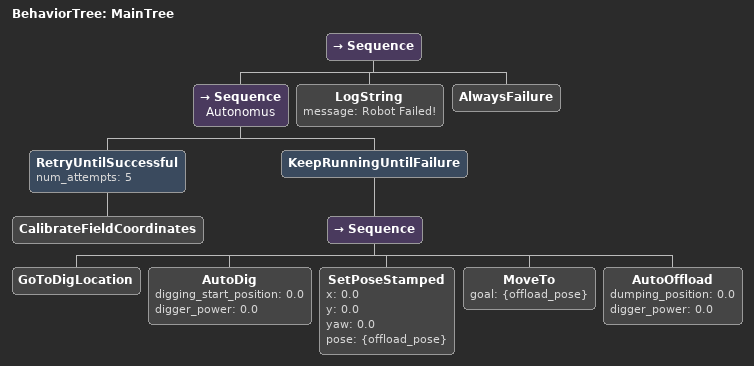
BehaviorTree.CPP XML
<?xml version="1.0" encoding="UTF-8"?>
<root BTCPP_format="4">
  <BehaviorTree ID="MainTree">
    <Sequence>
      <Sequence name="Autonomus">
        <RetryUntilSuccessful num_attempts="5">
          <CalibrateFieldCoordinates/>
        </RetryUntilSuccessful>
        <KeepRunningUntilFailure>
          <Sequence>
            <GoToDigLocation/>
            <AutoDig digging_start_position="0.0"
                     digger_power="0.0"/>
            <SetPoseStamped x="0.0"
                            y="0.0"
                            yaw="0.0"
                            pose="{offload_pose}"/>
            <MoveTo goal="{offload_pose}"/>
            <AutoOffload dumping_position="0.0"
                         digger_power="0.0"/>
          </Sequence>
        </KeepRunningUntilFailure>
      </Sequence>
      <LogString message="Robot Failed!"/>
      <AlwaysFailure/>
    </Sequence>
  </BehaviorTree>

</root>
